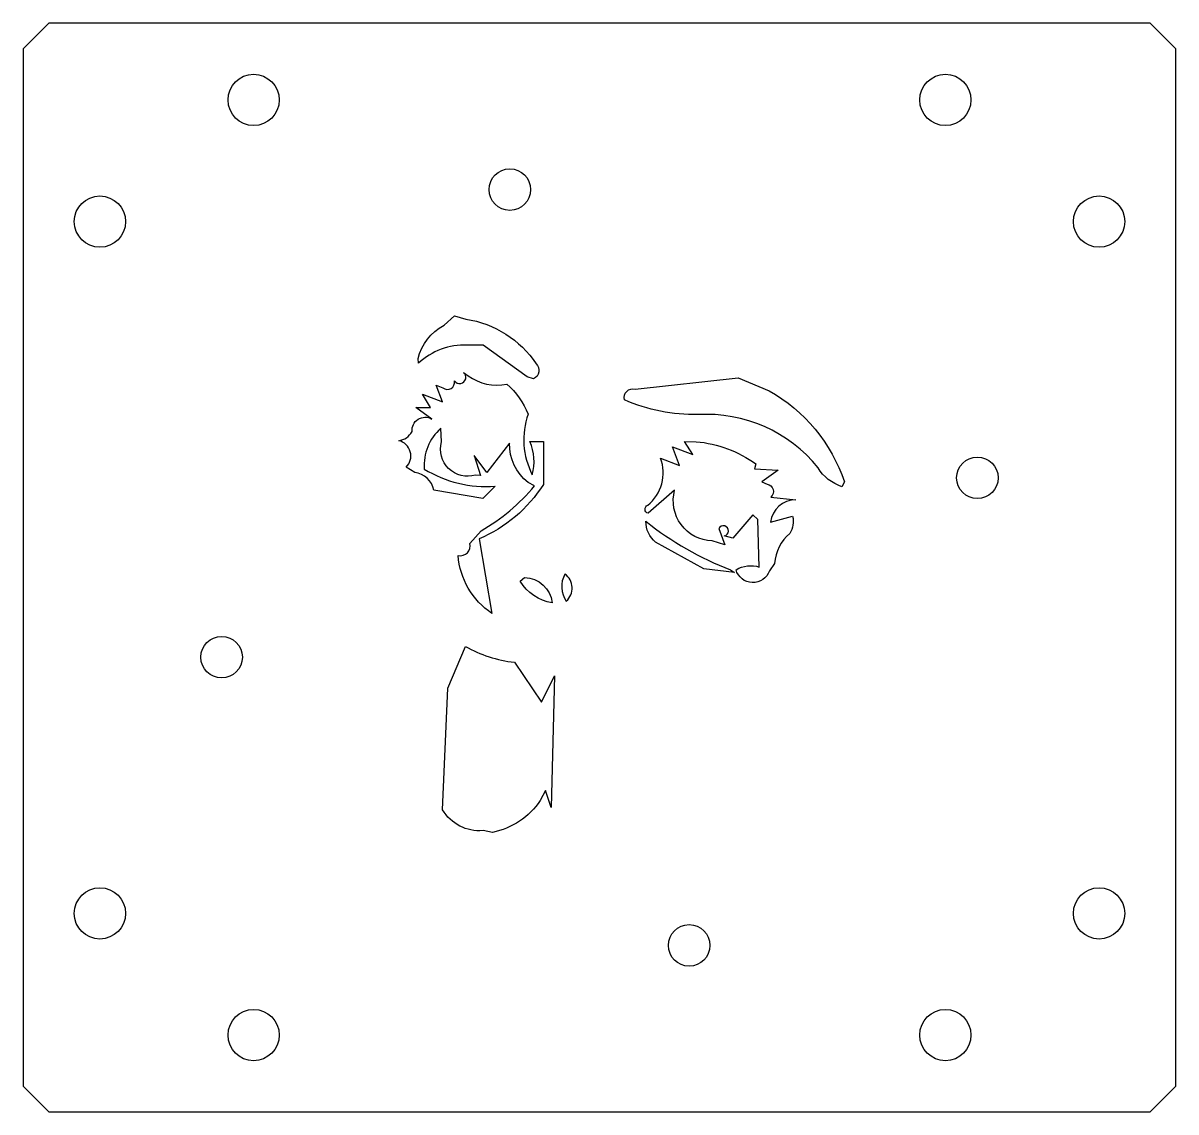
# Model space of a CAD drawing. Header units: millimetres. Extents: x -45 to 45, y -42.5 to 42.5.
import ezdxf

# ---------------------------------------------------------------- set-up
doc = ezdxf.new("R2010")
doc.units = ezdxf.units.MM

msp = doc.modelspace()

# ---------------------------------------------------------------- linework, layer by layer
msp.add_lwpolyline([(-45, -40.5), (-43, -42.5), (43, -42.5), (45, -40.5), (45, 40.5), (43, 42.5), (-43, 42.5), (-45, 40.5)], close=True)
for points in [[(-5.143, 14.735), (-5.651, 14.883), (-9.078, 17.346), (-10.329, 17.352, 0.208194), (-14.119, 15.943), (-14.161, 16.306, -0.217717), (-12.136, 18.905), (-11.322, 19.644), (-10.434, 19.389, -0.210057), (-4.938, 15.895, -0.525464)], [(-9.406, 2.235), (-8.395, -3.581, -0.231742), (-11.038, 0.943, 0.560743), (-10.116, 1.881), (-9.244, 2.859, 0.088746), (-5.063, 6.376), (-5.57, 6.626, -0.24025), (-7.014, 9.715), (-8.8, 7.409), (-9.775, 8.737), (-9.277, 7.188), (-9.679, 7.219, -0.59946), (-12.324, 9.807), (-12.375, 10.865, 0.238174), (-13.68, 7.683, 0.157797), (-8.142, 6.347), (-9.109, 5.38), (-12.922, 6.03, 0.321552), (-14.429, 7.426), (-15.095, 7.829, 0.594051), (-15.677, 9.898, 0.23202), (-14.628, 10.612, -0.615654), (-13.099, 11.591), (-14.34, 12.487), (-13.181, 12.5), (-13.821, 13.536), (-12.249, 12.933), (-12.745, 14.226), (-12.228, 14.028, 0.709835), (-11.324, 14.56, 1.121649), (-10.605, 15.233), (-10.25, 14.966, 0.212932), (-7.242, 14.32, -0.119634), (-5.566, 11.971, 0.208417), (-5.248, 7.236, 0.174247), (-5.436, 9.844), (-4.379, 9.844), (-4.379, 6.48, -0.152552)], [(18.927, 6.307, -0.180572), (17.058, 7.786, 0.243338), (7.695, 11.933, -0.106023), (1.949, 13.085, -0.600917), (2.791, 13.908), (10.835, 14.814), (13.236, 13.801, -0.183654), (19.123, 6.69)], [(12.476, 0.031), (12.366, 3.739), (11.981, 4.122), (10.411, 2.288), (9.731, 2.465, 1.644511), (9.314, 3.037), (9.797, 1.777), (8.787, 2.07, -0.481013), (5.863, 6.024), (3.793, 4.236, -0.740553), (3.771, 4.853, 0.317275), (4.768, 8.545), (6.256, 7.975), (5.704, 9.411), (7.276, 8.808), (6.636, 9.844), (7.55, 9.822, -0.135032), (12.213, 8.082), (12.088, 7.71), (13.953, 7.589), (12.665, 6.678), (13.086, 6.507, -0.649348), (13.368, 5.501), (15.319, 5.276, 0.382793), (13.357, 3.55), (15.076, 4, -0.19668), (14.858, 2.656, 0.209104), (13.672, 0.32), (13.262, -0.273, -0.731985), (10.658, -0.176, -0.216242)], [(10.23, -0.18), (10.528, -0.378), (8.142, -0.114), (4.384, 1.986, -0.228681), (3.624, 3.606, 0.07665)], [(-6.185, -1.065), (-5.857, -0.78, -0.368209), (-3.688, -2.751, -0.227268)], [(-2.592, -2.63, 0.482114), (-2.7, -0.514, 0.290052)], [(-9.091, -20.543, -0.289148), (-12.251, -18.907), (-11.845, -9.413), (-10.472, -6.158, 0.102409), (-6.644, -7.393), (-4.516, -10.524), (-3.521, -8.459), (-3.765, -18.722), (-4.207, -17.403), (-4.619, -18.198, -0.194243), (-8.359, -20.68)]]:
    msp.add_lwpolyline(points, format="xyb", close=True)
for centre, radius in [((-27, 36.5), 2), ((27, 36.5), 2), ((-7, 29.5), 1.621), ((-39, 27), 2), ((39, 27), 2), ((29.5, 7), 1.621), ((-29.5, -7), 1.621), ((-39, -27), 2), ((39, -27), 2), ((7, -29.5), 1.621), ((-27, -36.5), 2), ((27, -36.5), 2)]:
    msp.add_circle(centre, radius)

doc.saveas('drawing.dxf')
